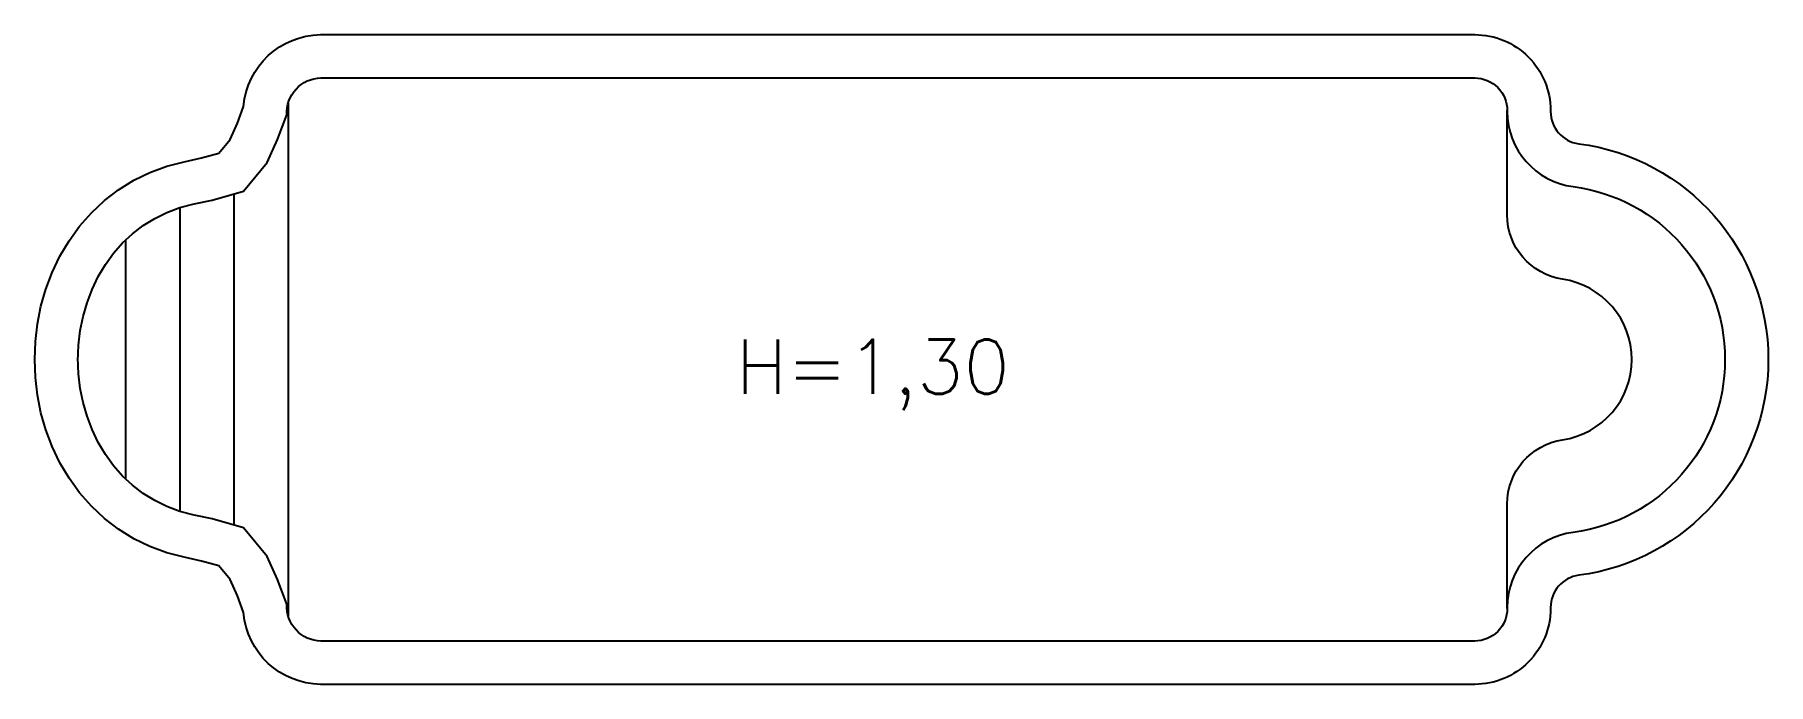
# Model space of a CAD drawing. Header units: millimetres. Extents: x 97.99 to 105.99, y 94.09 to 97.09.
import ezdxf
from ezdxf.enums import TextEntityAlignment as Align

# ---------------------------------------------------------------- set-up
doc = ezdxf.new("R2010")
doc.units = ezdxf.units.MM
doc.header["$LTSCALE"] = 10
doc.layers.add('50-txt_r200', color=6, linetype='Continuous')
doc.layers.add('piscinas_igui', color=3, linetype='Continuous')
doc.styles.add('r200', font='romans.shx')

msp = doc.modelspace()

# ---------------------------------------------------------------- linework, layer by layer
at = {"layer": 'piscinas_igui', "color": 2}
for p, q in [((99.1624, 96.7705), (99.1624, 94.403)), ((98.9124, 96.3517), (98.9124, 94.8217)), ((98.6624, 96.2876), (98.6624, 94.8858)), ((98.4124, 96.1377), (98.4124, 95.0357))]:
    msp.add_line(p, q, dxfattribs=at)
at = {"layer": 'piscinas_igui'}
msp.add_lwpolyline([(105.9931, 95.5867, -0.376562), (105.1186, 94.5902, 0.376562), (104.9881, 94.4415), (104.9881, 94.4367, -0.414214), (104.6381, 94.0867), (99.3124, 94.0867, -0.3869), (98.9573, 94.4178), (98.9287, 94.4953), (98.8946, 94.5706), (98.8427, 94.6336), (98.7633, 94.6561), (98.6824, 94.6733), (98.6026, 94.6947), (98.5251, 94.7234), (98.4508, 94.7594), (98.3805, 94.8027), (98.3149, 94.853), (98.2546, 94.9095), (98.2001, 94.9716), (98.1519, 95.0387), (98.1099, 95.1098), (98.0743, 95.1844), (98.045, 95.2616), (98.0222, 95.3411), (98.006, 95.4221), (97.9963, 95.5042), (97.9931, 95.5867), (97.9963, 95.6693), (98.006, 95.7513), (98.0222, 95.8324), (98.045, 95.9118), (98.0743, 95.9891), (98.1099, 96.0636), (98.1519, 96.1348), (98.2001, 96.2019), (98.2546, 96.264), (98.3149, 96.3205), (98.3805, 96.3707), (98.4508, 96.4141), (98.5251, 96.4501), (98.6026, 96.4788), (98.6824, 96.5001), (98.7633, 96.5174), (98.8427, 96.5399), (98.8946, 96.6028), (98.9287, 96.6781), (98.9573, 96.7556, -0.3869), (99.3124, 97.0867), (104.6381, 97.0867, -0.414214), (104.9881, 96.7367), (104.9881, 96.7319, 0.376562), (105.1186, 96.5832, -0.376562)], format="xyb", close=True, dxfattribs=at)
msp.add_lwpolyline([(98.1929, 95.5789), (98.1958, 95.6536), (98.2037, 95.7199), (98.2167, 95.7851), (98.235, 95.8487), (98.2583, 95.9104), (98.2866, 95.9695), (98.3195, 96.0254), (98.3569, 96.0773), (98.3985, 96.1248), (98.4444, 96.1677), (98.494, 96.2058), (98.5471, 96.2385), (98.6037, 96.2659), (98.6633, 96.288), (98.7292, 96.3056), (98.8115, 96.3232), (98.9573, 96.3644), (99.0658, 96.4961), (99.1138, 96.6021), (99.1563, 96.7172, -0.425056), (99.3138, 96.8867), (104.6381, 96.8867, -0.414214), (104.7881, 96.7367), (104.7881, 96.7319, 0.376562), (105.0926, 96.3849, -0.376562), (105.7931, 95.5867, -0.376562), (105.0926, 94.7885, 0.376562), (104.7881, 94.4415), (104.7881, 94.4367, -0.414214), (104.6381, 94.2867), (99.3138, 94.2867, -0.425056), (99.1563, 94.4562), (99.1138, 94.5714), (99.0658, 94.6773), (98.9573, 94.809), (98.8115, 94.8503), (98.7292, 94.8679), (98.6633, 94.8855), (98.6037, 94.9076), (98.5471, 94.935), (98.494, 94.9677), (98.4444, 95.0057), (98.3985, 95.0487), (98.3569, 95.0962), (98.3195, 95.1481), (98.2866, 95.2039), (98.2583, 95.2631), (98.235, 95.3248), (98.2167, 95.3883), (98.2037, 95.4535), (98.1958, 95.5198), (98.1929, 95.5945)], format="xyb", dxfattribs=at)
at = {"layer": 'piscinas_igui', "color": 2}
msp.add_lwpolyline([(104.7881, 94.4367), (104.7881, 94.9192, -0.371303), (105.0436, 95.2159, 0.371303), (105.3631, 95.5867, 0.371303), (105.0436, 95.9576, -0.371303), (104.7881, 96.2543), (104.7881, 96.7367)], format="xyb", dxfattribs=at)

# ---------------------------------------------------------------- texts
at = {"layer": '50-txt_r200', "style": 'r200'}
msp.add_text('H=1,30', height=0.25, dxfattribs=at).set_placement((101.8611, 95.4288), align=Align.CENTER)

doc.saveas('drawing.dxf')
